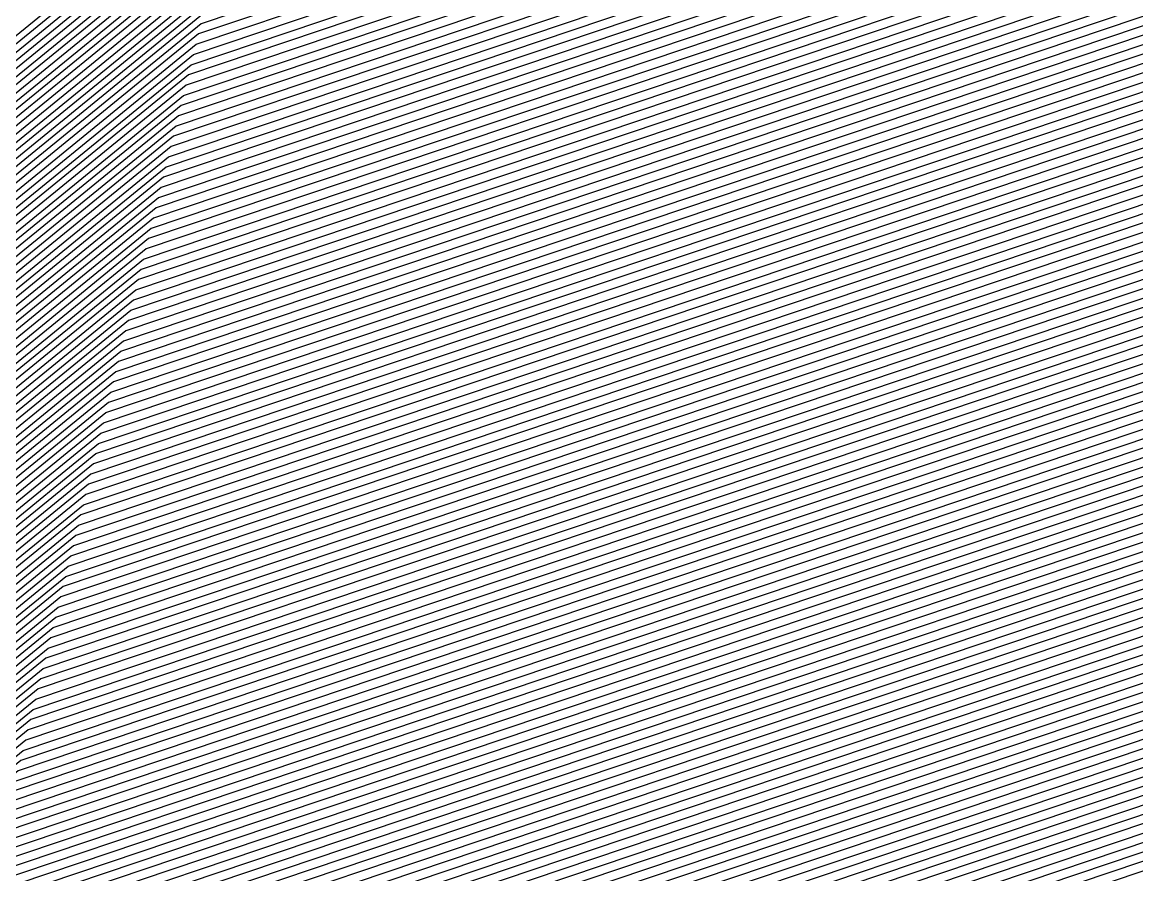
# Model space of a CAD drawing. Extents: x 7084 to 11035, y 13750 to 16729.
# Drawn here: x 9484.2 to 9571.8, y 14683.7 to 14750.7 of the extents above; entities that cross this region are included whole.
import ezdxf

# ---------------------------------------------------------------- set-up
doc = ezdxf.new("R2010")
doc.units = 0
doc.layers.add('Default', color=7, linetype='Continuous')

msp = doc.modelspace()

# ---------------------------------------------------------------- linework, layer by layer
at = {"layer": 'Default'}
for points in [[(9676.938, 14735.529), (9478.151, 14668.57), (9470.356, 14662.21), (9460.099, 14659.543), (9194.352, 14663.728), (9189.429, 14663.933), (9181.633, 14667.216), (9173.632, 14667.421), (9163.99, 14661.882), (8952.649, 14697.454), (8943.212, 14696.839), (8784.182, 14701.024), (8774.335, 14707.588), (8644.601, 14707.588), (8639.883, 14714.358), (8589.663, 14879.665), (8587.201, 14887.05), (8576.739, 14939.363), (8576.739, 14944.081), (8562.091, 15082.186), (8564.348, 15087.314), (8572.718, 15191.939), (8575.385, 15197.478)], [(9672.86, 14739.321), (9479.53, 14674.199), (9469.552, 14666.059), (9456.422, 14662.645), (9197.971, 14666.715), (9191.669, 14666.978), (9181.69, 14671.179), (9171.449, 14671.442), (9159.108, 14664.352), (8953.568, 14698.948), (8941.489, 14698.16), (8786.825, 14702.23), (8774.221, 14710.633), (8648.047, 14710.633), (8642.008, 14719.298), (8593.167, 14880.067), (8590.016, 14889.52), (8579.84, 14940.397), (8579.84, 14946.436), (8565.595, 15080.75), (8568.483, 15087.314), (8576.624, 15189.067), (8580.037, 15196.157)], [(8583.361, 15195.213), (8579.414, 15187.015), (8571.438, 15087.314), (8568.098, 15079.724), (8582.056, 14948.118), (8582.056, 14941.135), (8592.026, 14891.285), (8595.669, 14880.355), (8643.526, 14722.827), (8650.509, 14712.807), (8774.138, 14712.807), (8788.712, 14703.092), (8940.258, 14699.104), (8954.224, 14700.015), (9155.62, 14666.116), (9169.89, 14674.314), (9181.731, 14674.01), (9193.269, 14669.152), (9200.556, 14668.849), (9453.796, 14664.861), (9468.977, 14668.808), (9480.515, 14678.22), (9669.947, 14742.028)], [(9642.564, 14767.483), (9489.771, 14716.016), (9463.578, 14694.648), (9429.113, 14685.687), (9224.853, 14688.904), (9208.31, 14689.593), (9182.117, 14700.622), (9155.235, 14701.311), (9122.838, 14682.7), (8960.395, 14710.042), (8928.688, 14707.974), (8806.453, 14711.191), (8773.367, 14733.248), (8673.65, 14733.248), (8657.796, 14755.995), (8619.196, 14883.054), (8610.924, 14907.869), (8602.882, 14948.077), (8602.882, 14963.931), (8591.624, 15070.082), (8599.206, 15087.314), (8605.64, 15167.732), (8614.6, 15186.342)], [(8615.265, 15186.154), (8606.198, 15167.321), (8599.797, 15087.314), (8592.125, 15069.877), (8603.325, 14964.267), (8603.325, 14948.225), (8611.326, 14908.222), (8619.696, 14883.112), (8658.1, 14756.7), (8674.142, 14733.683), (8773.351, 14733.683), (8806.831, 14711.363), (8928.441, 14708.163), (8960.526, 14710.255), (9122.141, 14683.053), (9154.923, 14701.885), (9182.125, 14701.188), (9208.63, 14690.028), (9225.37, 14689.33), (9428.588, 14686.13), (9463.463, 14695.198), (9489.968, 14716.82), (9641.981, 14768.025)], [(9672.277, 14739.862), (9479.727, 14675.003), (9469.437, 14666.608), (9455.897, 14663.088), (9198.488, 14667.142), (9191.989, 14667.413), (9181.699, 14671.745), (9171.138, 14672.016), (9158.41, 14664.705), (8953.699, 14699.161), (8941.243, 14698.349), (8787.202, 14702.402), (8774.204, 14711.068), (8648.54, 14711.068), (8642.311, 14720.004), (8593.667, 14880.125), (8590.418, 14889.873), (8580.283, 14940.544), (8580.283, 14946.773), (8566.096, 15080.544), (8569.074, 15087.314)], [(9671.695, 14740.404), (9479.924, 14675.807), (9469.322, 14667.158), (9455.372, 14663.531), (9199.005, 14667.569), (9192.309, 14667.848), (9181.707, 14672.312), (9170.826, 14672.591), (9157.713, 14665.058), (8953.83, 14699.374), (8940.996, 14698.537), (8787.58, 14702.575), (8774.188, 14711.503), (8649.032, 14711.503), (8642.615, 14720.71), (8594.168, 14880.182), (8590.82, 14890.226), (8580.727, 14940.692), (8580.727, 14947.109), (8566.596, 15080.339), (8569.665, 15087.314)], [(9630.329, 14778.856), (9493.907, 14732.904), (9461.165, 14706.193), (9418.085, 14694.992), (9235.71, 14697.865), (9215.031, 14698.726), (9182.289, 14712.512), (9148.686, 14713.374), (9108.191, 14690.11), (8963.152, 14714.522), (8923.518, 14711.938), (8814.38, 14714.81), (8773.022, 14742.381), (8683.989, 14742.381), (8664.172, 14770.815), (8629.707, 14884.26), (8619.368, 14915.279), (8612.188, 14951.179), (8612.188, 14970.996), (8602.136, 15065.774), (8611.613, 15087.314)], [(9629.746, 14779.398), (9494.104, 14733.708), (9461.05, 14706.743), (9417.559, 14695.436), (9236.226, 14698.291), (9215.351, 14699.161), (9182.298, 14713.078), (9148.375, 14713.948), (9107.493, 14690.463), (8963.283, 14714.736), (8923.272, 14712.126), (8814.757, 14714.982), (8773.006, 14742.816), (8684.481, 14742.816), (8664.475, 14771.52), (8630.208, 14884.318), (8619.77, 14915.631), (8612.631, 14951.327), (8612.631, 14971.333), (8602.636, 15065.569), (8612.204, 15087.314)], [(9624.503, 14784.272), (9495.876, 14740.945), (9460.016, 14711.691), (9412.833, 14699.424), (9240.879, 14702.132), (9218.231, 14703.075), (9182.371, 14718.174), (9145.568, 14719.118), (9101.216, 14693.639), (8964.465, 14716.656), (8921.056, 14713.825), (8818.155, 14716.533), (8772.858, 14746.73), (8688.913, 14746.73), (8667.208, 14777.872), (8634.713, 14884.835), (8623.389, 14918.807), (8616.619, 14952.656), (8616.619, 14974.361), (8607.141, 15063.722), (8617.522, 15087.314)], [(9623.92, 14784.814), (9496.073, 14741.749), (9459.902, 14712.241), (9412.308, 14699.867), (9241.396, 14702.558), (9218.551, 14703.51), (9182.38, 14718.74), (9145.256, 14719.692), (9100.518, 14693.991), (8964.596, 14716.869), (8920.81, 14714.014), (8818.532, 14716.705), (8772.842, 14747.165), (8689.405, 14747.165), (8667.512, 14778.577), (8635.213, 14884.892), (8623.791, 14919.16), (8617.062, 14952.804), (8617.062, 14974.697), (8607.642, 15063.517), (8618.112, 15087.314)], [(9611.103, 14796.729), (9500.406, 14759.441), (9457.374, 14724.337), (9400.754, 14709.615), (9252.769, 14711.946), (9225.592, 14713.078), (9182.56, 14731.197), (9138.396, 14732.329), (9085.173, 14701.754), (8967.485, 14721.563), (8915.394, 14718.166), (8826.836, 14720.496), (8772.481, 14756.733), (8700.237, 14756.733), (8674.191, 14794.103), (8646.226, 14886.156), (8632.637, 14926.923), (8626.811, 14956.053), (8626.811, 14982.099), (8618.654, 15059.004), (8631.111, 15087.314)], [(9668.782, 14743.112), (9480.909, 14679.828), (9468.747, 14669.907), (9452.746, 14665.747), (9201.59, 14669.702), (9193.909, 14670.022), (9181.748, 14675.143), (9169.267, 14675.463), (9154.225, 14666.822), (8954.487, 14700.441), (8939.765, 14699.481), (8789.467, 14703.436), (8774.106, 14713.677), (8651.494, 14713.677), (8644.133, 14724.238), (8596.671, 14880.469), (8592.83, 14891.99), (8582.942, 14941.431), (8582.942, 14948.791), (8569.099, 15079.314)], [(9647.225, 14763.15), (9488.195, 14709.582), (9464.497, 14690.25), (9433.315, 14682.142), (9220.717, 14685.49), (9205.75, 14686.114), (9182.051, 14696.092), (9157.729, 14696.716), (9128.418, 14679.877), (8959.345, 14708.335), (8930.657, 14706.464), (8803.433, 14709.812), (8773.498, 14729.769), (8669.711, 14729.769), (8655.367, 14750.349), (8615.191, 14882.595), (8607.707, 14905.046), (8599.337, 14946.896), (8599.337, 14961.24), (8587.62, 15071.723)], [(9623.338, 14785.355), (9496.27, 14742.554), (9459.787, 14712.791), (9411.782, 14700.31), (9241.913, 14702.985), (9218.871, 14703.945), (9182.388, 14719.306), (9144.945, 14720.267), (9099.821, 14694.344), (8964.728, 14717.083), (8920.564, 14714.202), (8818.91, 14716.877), (8772.826, 14747.6), (8689.897, 14747.6), (8667.815, 14779.283), (8635.714, 14884.95), (8624.193, 14919.513), (8617.505, 14952.952), (8617.505, 14975.034), (8608.142, 15063.312)], [(9613.433, 14794.562), (9499.618, 14756.225), (9457.834, 14722.137), (9402.854, 14707.843), (9250.702, 14710.239), (9224.312, 14711.339), (9182.527, 14728.932), (9139.644, 14730.031), (9087.963, 14700.343), (8966.96, 14720.71), (8916.379, 14717.411), (8825.327, 14719.807), (8772.547, 14754.994), (8698.267, 14754.994), (8672.977, 14791.28), (8644.223, 14885.926), (8631.028, 14925.511), (8625.038, 14955.463), (8625.038, 14980.753), (8616.652, 15059.825)], [(9618.094, 14790.23), (9498.042, 14749.791), (9458.753, 14717.739), (9407.056, 14704.298), (9246.566, 14706.825), (9221.751, 14707.859), (9182.462, 14724.402), (9142.138, 14725.436), (9093.543, 14697.52), (8965.909, 14719.003), (8918.348, 14715.901), (8822.307, 14718.428), (8772.678, 14751.514), (8694.328, 14751.514), (8670.548, 14785.634), (8640.219, 14885.467), (8627.812, 14922.688), (8621.493, 14954.281), (8621.493, 14978.062)], [(9616.929, 14791.313), (9498.436, 14751.4), (9458.523, 14718.839), (9406.006, 14705.184), (9247.6, 14707.679), (9222.391, 14708.729), (9182.478, 14725.535), (9141.515, 14726.585), (9092.148, 14698.226), (8966.172, 14719.43), (8917.856, 14716.278), (8823.062, 14718.773), (8772.645, 14752.384), (8695.313, 14752.384), (8671.155, 14787.046), (8641.22, 14885.582), (8628.616, 14923.394), (8622.379, 14954.576), (8622.379, 14978.734)], [(9621.007, 14787.522), (9497.058, 14745.77), (9459.327, 14714.99), (9409.682, 14702.082), (9243.981, 14704.692), (9220.151, 14705.685), (9182.421, 14721.571), (9143.697, 14722.564), (9097.031, 14695.756), (8965.253, 14717.936), (8919.579, 14714.957), (8820.419, 14717.567), (8772.76, 14749.34), (8691.867, 14749.34), (8669.03, 14782.106), (8637.716, 14885.18), (8625.801, 14920.924), (8619.278, 14953.542), (8619.278, 14976.379)], [(9633.242, 14776.148), (9492.922, 14728.883), (9461.74, 14703.445), (9420.71, 14692.777), (9233.125, 14695.731), (9213.431, 14696.552), (9182.248, 14709.681), (9150.246, 14710.502), (9111.678, 14688.346), (8962.496, 14713.456), (8924.749, 14710.994), (8812.493, 14713.948), (8773.105, 14740.207), (8681.527, 14740.207), (8662.654, 14767.286), (8627.205, 14883.973), (8617.357, 14913.514), (8609.972, 14950.441), (8609.972, 14969.314)], [(8621.05, 14954.133), (8627.41, 14922.336), (8639.718, 14885.409), (8670.244, 14784.929), (8693.836, 14751.079), (8772.694, 14751.079), (8821.929, 14718.256), (8918.594, 14715.712), (8965.778, 14718.79), (9094.241, 14697.167), (9142.45, 14724.862), (9182.454, 14723.836), (9221.431, 14707.424), (9246.049, 14706.399), (9407.581, 14703.855), (9458.868, 14717.189), (9497.845, 14748.987), (9618.677, 14789.688)], [(8598.894, 14946.748), (8607.305, 14904.693), (8614.691, 14882.537), (8655.063, 14749.643), (8669.218, 14729.334), (8773.515, 14729.334), (8803.056, 14709.64), (8930.903, 14706.276), (8959.213, 14708.122), (9129.115, 14679.524), (9158.041, 14696.141), (9182.043, 14695.526), (9205.43, 14685.679), (9220.2, 14685.063), (9433.84, 14681.699), (9464.612, 14689.7), (9487.998, 14708.778), (9647.807, 14762.609)], [(9678.686, 14733.905), (9477.561, 14666.157), (9470.7, 14660.561), (9461.674, 14658.214), (9192.801, 14662.448), (9188.468, 14662.629), (9181.608, 14665.517), (9174.568, 14665.698), (9166.083, 14660.823), (8952.255, 14696.814), (8943.95, 14696.273), (8783.05, 14700.507), (8774.385, 14706.284), (8643.124, 14706.284), (8638.972, 14712.241), (8588.161, 14879.493), (8585.995, 14885.992), (8575.409, 14938.92), (8575.409, 14943.072)], [(9664.703, 14746.903), (9482.287, 14685.457), (9467.943, 14673.756), (9449.07, 14668.849), (9205.208, 14672.689), (9196.149, 14673.066), (9181.805, 14679.106), (9167.084, 14679.483), (9149.343, 14669.292), (8955.406, 14701.935), (8938.042, 14700.802), (8792.109, 14704.643), (8773.991, 14716.722), (8654.94, 14716.722), (8646.258, 14729.178), (8600.174, 14880.871), (8595.645, 14894.46), (8586.044, 14942.465)], [(9679.269, 14733.363), (9477.364, 14665.353), (9470.815, 14660.011), (9462.199, 14657.771), (9192.284, 14662.021), (9188.148, 14662.194), (9181.6, 14664.951), (9174.88, 14665.123), (9166.78, 14660.47), (8952.123, 14696.601), (8944.197, 14696.084), (8782.673, 14700.334), (8774.401, 14705.849), (8642.631, 14705.849), (8638.668, 14711.535), (8587.66, 14879.435), (8585.593, 14885.639), (8574.966, 14938.772)], [(9631.494, 14777.773), (9493.513, 14731.295), (9461.395, 14705.094), (9419.135, 14694.106), (9234.676, 14697.011), (9214.391, 14697.856), (9182.273, 14711.38), (9149.31, 14712.225), (9109.586, 14689.404), (8962.89, 14714.096), (8924.01, 14711.56), (8813.625, 14714.465), (8773.055, 14741.511), (8683.004, 14741.511), (8663.565, 14769.403), (8628.706, 14884.146)], [(9608.19, 14799.437), (9501.39, 14763.462), (9456.8, 14727.086), (9398.128, 14711.831), (9255.354, 14714.079), (9227.192, 14715.253), (9182.601, 14734.028), (9136.837, 14735.201), (9081.686, 14703.518), (8968.141, 14722.63), (8914.163, 14719.11), (8828.724, 14721.358)], [(9607.607, 14799.978), (9501.587, 14764.266), (9456.685, 14727.635), (9397.603, 14712.274), (9255.871, 14714.506), (9227.512, 14715.688), (9182.609, 14734.594)], [(8772.432, 14758.038), (8827.969, 14721.013), (8914.656, 14718.732), (8967.879, 14722.203), (9083.081, 14702.813), (9137.461, 14734.052), (9182.585, 14732.895), (9226.552, 14714.383), (9254.32, 14713.226), (9399.178, 14710.945), (9457.03, 14725.986), (9500.996, 14761.854), (9609.355, 14798.353)], [(9082.383, 14703.166), (9137.149, 14734.627), (9182.593, 14733.462), (9226.872, 14714.818), (9254.837, 14713.653), (9398.653, 14711.388), (9456.915, 14726.536), (9501.193, 14762.658), (9608.772, 14798.895)], [(9609.937, 14797.812), (9500.8, 14761.05), (9457.144, 14725.436), (9399.703, 14710.502), (9253.803, 14712.799), (9226.232, 14713.948), (9182.577, 14732.329), (9137.773, 14733.478), (9083.778, 14702.46), (8967.747, 14721.99), (8914.902, 14718.543), (8827.591, 14720.841), (8772.448, 14757.603)], [(9253.286, 14712.372), (9400.229, 14710.058), (9457.259, 14724.886), (9500.603, 14760.245), (9610.52, 14797.27)], [(9611.685, 14796.187), (9500.209, 14758.637), (9457.489, 14723.787), (9401.279, 14709.172), (9252.252, 14711.519), (9225.272, 14712.643), (9182.552, 14730.631), (9138.708, 14731.755), (9085.871, 14701.401), (8967.354, 14721.35), (8915.64, 14717.977), (8826.459, 14720.324), (8772.497, 14756.298)], [(8772.514, 14755.864), (8826.082, 14720.152), (8915.886, 14717.788), (8967.222, 14721.136), (9086.568, 14701.048), (9139.02, 14731.18), (9182.544, 14730.064), (9224.952, 14712.208), (9251.736, 14711.092), (9401.804, 14708.729), (9457.604, 14723.237), (9500.012, 14757.833), (9612.268, 14795.646)], [(9612.85, 14795.104), (9499.815, 14757.029), (9457.719, 14722.687), (9402.329, 14708.286), (9251.219, 14710.666), (9224.632, 14711.773), (9182.536, 14729.498), (9139.332, 14730.606), (9087.266, 14700.696), (8967.091, 14720.923), (8916.133, 14717.6), (8825.704, 14719.979), (8772.53, 14755.429)], [(9614.016, 14794.021), (9499.421, 14755.42), (9457.949, 14721.588), (9403.38, 14707.4), (9250.185, 14709.812), (9223.992, 14710.904), (9182.519, 14728.366), (9139.955, 14729.457), (9088.661, 14699.99), (8966.828, 14720.496), (8916.625, 14717.222), (8824.949, 14719.635), (8772.563, 14754.559)], [(9249.668, 14709.386), (9403.905, 14706.957), (9458.063, 14721.038), (9499.224, 14754.616), (9614.598, 14793.479)], [(9615.764, 14792.396), (9498.83, 14753.008), (9458.293, 14719.938), (9404.955, 14706.07), (9248.634, 14708.532), (9223.031, 14709.599), (9182.495, 14726.667), (9140.891, 14727.734), (9090.753, 14698.931), (8966.434, 14719.856), (8917.363, 14716.656), (8823.817, 14719.118), (8772.612, 14753.254)], [(9249.151, 14708.959), (9404.43, 14706.514), (9458.178, 14720.488), (9499.027, 14753.812), (9615.181, 14792.938)], [(8772.629, 14752.819), (8823.439, 14718.945), (8917.61, 14716.467), (8966.303, 14719.643), (9091.451, 14698.578), (9141.203, 14727.159), (9182.486, 14726.101), (9222.711, 14709.164), (9248.117, 14708.105), (9405.48, 14705.627), (9458.408, 14719.388), (9498.633, 14752.204), (9616.346, 14791.854)], [(9617.511, 14790.771), (9498.239, 14750.595), (9458.638, 14718.289), (9406.531, 14704.741), (9247.083, 14707.252), (9222.071, 14708.294), (9182.47, 14724.968), (9141.826, 14726.011), (9092.846, 14697.873), (8966.041, 14719.216), (8918.102, 14716.09), (8822.684, 14718.601), (8772.661, 14751.949)], [(8772.711, 14750.645), (8821.552, 14718.084), (8918.841, 14715.524), (8965.647, 14718.576), (9094.938, 14696.814), (9142.762, 14724.287), (9182.445, 14723.27), (9221.111, 14706.989), (9245.532, 14705.972), (9408.106, 14703.412), (9458.983, 14716.64), (9497.649, 14748.183), (9619.259, 14789.146)], [(9620.424, 14788.063), (9497.255, 14746.574), (9459.212, 14715.54), (9409.157, 14702.525), (9244.498, 14705.119), (9220.471, 14706.12), (9182.429, 14722.137), (9143.385, 14723.139), (9096.333, 14696.109), (8965.384, 14718.149), (8919.333, 14715.146), (8820.797, 14717.739), (8772.744, 14749.775)], [(8821.174, 14717.911), (8919.087, 14715.335), (8965.515, 14718.363), (9095.636, 14696.461), (9143.074, 14723.713), (9182.437, 14722.704), (9220.791, 14706.555), (9245.015, 14705.545), (9408.631, 14702.969), (9459.097, 14716.09), (9497.452, 14747.379), (9619.842, 14788.605)], [(8772.776, 14748.905), (8820.042, 14717.394), (8919.825, 14714.769), (8965.122, 14717.723), (9097.728, 14695.403), (9144.009, 14721.99), (9182.412, 14721.005), (9219.831, 14705.25), (9243.464, 14704.265), (9410.207, 14701.639), (9459.442, 14714.44), (9496.861, 14744.966), (9621.59, 14786.98)], [(9622.172, 14786.439), (9496.664, 14744.162), (9459.557, 14713.891), (9410.732, 14701.196), (9242.947, 14703.838), (9219.511, 14704.815), (9182.404, 14720.439), (9144.321, 14721.415), (9098.426, 14695.05), (8964.99, 14717.509), (8920.071, 14714.58), (8819.665, 14717.222), (8772.793, 14748.47)], [(9622.755, 14785.897), (9496.467, 14743.358), (9459.672, 14713.341), (9411.257, 14700.753), (9242.43, 14703.412), (9219.191, 14704.38), (9182.396, 14719.873), (9144.633, 14720.841), (9099.123, 14694.697), (8964.859, 14717.296), (8920.318, 14714.391), (8819.287, 14717.05), (8772.809, 14748.035)], [(8772.875, 14746.295), (8817.777, 14716.361), (8921.302, 14713.636), (8964.334, 14716.443), (9101.913, 14693.286), (9145.88, 14718.543), (9182.363, 14717.608), (9217.911, 14702.64), (9240.362, 14701.705), (9413.358, 14698.981), (9460.131, 14711.142), (9495.679, 14740.141), (9625.085, 14783.731)], [(9626.251, 14782.647), (9495.285, 14738.533), (9460.361, 14710.042), (9414.408, 14698.094), (9239.328, 14700.851), (9217.271, 14701.771), (9182.347, 14716.475), (9146.504, 14717.394), (9103.308, 14692.58), (8964.071, 14716.016), (8921.795, 14713.259), (8817.022, 14716.016), (8772.908, 14745.426)], [(9625.668, 14783.189), (9495.482, 14739.337), (9460.246, 14710.592), (9413.883, 14698.537), (9239.845, 14701.278), (9217.591, 14702.205), (9182.355, 14717.042), (9146.192, 14717.969), (9102.611, 14692.933), (8964.202, 14716.229), (8921.548, 14713.447), (8817.4, 14716.188)], [(9626.833, 14782.106), (9495.088, 14737.729), (9460.476, 14709.492), (9414.934, 14697.651), (9238.811, 14700.425), (9216.951, 14701.336)], [(9627.998, 14781.023), (9494.694, 14736.12), (9460.706, 14708.393), (9415.984, 14696.765), (9237.777, 14699.571), (9216.311, 14700.466), (9182.322, 14714.777), (9147.439, 14715.671), (9105.401, 14691.521), (8963.677, 14715.376), (8922.533, 14712.693), (8815.89, 14715.499), (8772.957, 14744.121)], [(9627.416, 14781.564), (9494.891, 14736.924), (9460.591, 14708.942), (9415.459, 14697.208), (9238.294, 14699.998), (9216.631, 14700.901), (9182.33, 14715.343)], [(9628.581, 14780.481), (9494.497, 14735.316), (9460.821, 14707.843), (9416.509, 14696.322), (9237.26, 14699.145), (9215.991, 14700.031), (9182.314, 14714.211), (9147.751, 14715.097), (9106.098, 14691.169), (8963.546, 14715.163), (8922.779, 14712.504), (8815.512, 14715.327), (8772.973, 14743.686)], [(9629.164, 14779.94), (9494.301, 14734.512), (9460.936, 14707.293), (9417.034, 14695.879), (9236.743, 14698.718), (9215.671, 14699.596), (9182.306, 14713.644), (9148.063, 14714.522), (9106.796, 14690.816), (8963.415, 14714.949), (8923.025, 14712.315), (8815.135, 14715.154), (8772.99, 14743.251)], [(8773.039, 14741.946), (8814.003, 14714.637), (8923.764, 14711.749), (8963.021, 14714.309), (9108.888, 14689.757), (9148.998, 14712.799), (9182.281, 14711.946), (9214.711, 14698.291), (9235.193, 14697.438), (9418.61, 14694.549), (9461.28, 14705.644), (9493.71, 14732.099), (9630.912, 14778.315)], [(9632.077, 14777.232), (9493.316, 14730.491), (9461.51, 14704.544), (9419.66, 14693.663), (9234.159, 14696.584), (9214.071, 14697.421), (9182.265, 14710.813), (9149.622, 14711.65), (9110.283, 14689.051), (8962.758, 14713.882), (8924.256, 14711.371), (8813.248, 14714.293), (8773.072, 14741.077)], [(8773.088, 14740.642), (8812.87, 14714.12), (8924.503, 14711.183), (8962.627, 14713.669), (9110.981, 14688.699), (9149.934, 14711.076), (9182.257, 14710.247), (9213.751, 14696.987), (9233.642, 14696.158), (9420.185, 14693.22), (9461.625, 14703.994), (9493.119, 14729.687), (9632.659, 14776.69)], [(8773.121, 14739.772), (8812.115, 14713.776), (8924.995, 14710.805), (8962.364, 14713.242), (9112.376, 14687.993), (9150.557, 14709.927), (9182.24, 14709.115), (9213.111, 14696.117), (9232.608, 14695.304), (9421.236, 14692.334), (9461.855, 14702.895), (9492.725, 14728.078), (9633.825, 14775.607)], [(9634.407, 14775.065), (9492.528, 14727.274), (9461.969, 14702.345), (9421.761, 14691.891), (9232.091, 14694.878), (9212.791, 14695.682), (9182.232, 14708.549), (9150.869, 14709.353), (9113.073, 14687.64), (8962.233, 14713.029), (8925.241, 14710.616), (8811.738, 14713.603), (8773.137, 14739.337)], [(9634.99, 14774.524), (9492.331, 14726.47), (9462.084, 14701.795), (9422.286, 14691.448), (9231.574, 14694.451), (9212.471, 14695.247), (9182.224, 14707.982), (9151.181, 14708.778), (9113.771, 14687.287), (8962.102, 14712.816), (8925.487, 14710.428), (8811.36, 14713.431), (8773.154, 14738.902)], [(9635.572, 14773.982), (9492.134, 14725.666), (9462.199, 14701.245), (9422.811, 14691.004), (9231.057, 14694.024), (9212.151, 14694.812), (9182.216, 14707.416), (9151.493, 14708.204), (9114.468, 14686.934), (8961.97, 14712.602), (8925.733, 14710.239), (8810.983, 14713.259), (8773.17, 14738.467)], [(8679.065, 14738.032), (8773.187, 14738.032), (8810.605, 14713.086), (8925.98, 14710.05), (8961.839, 14712.389), (9115.166, 14686.582), (9151.805, 14707.63), (9182.207, 14706.85), (9211.83, 14694.377), (9230.54, 14693.598), (9423.336, 14690.561), (9462.314, 14700.696), (9491.937, 14724.862), (9636.155, 14773.44)], [(9636.738, 14772.899), (9491.74, 14724.058), (9462.429, 14700.146), (9423.861, 14690.118), (9230.023, 14693.171), (9211.51, 14693.942), (9182.199, 14706.284), (9152.116, 14707.055), (9115.863, 14686.229), (8961.708, 14712.176), (8926.226, 14709.862), (8810.228, 14712.914), (8773.203, 14737.597)], [(9637.32, 14772.357), (9491.543, 14723.253), (9462.544, 14699.596), (9424.387, 14689.675), (9229.506, 14692.744), (9211.19, 14693.507), (9182.191, 14705.718), (9152.428, 14706.481), (9116.561, 14685.876), (8961.577, 14711.962), (8926.472, 14709.673), (8809.85, 14712.742), (8773.219, 14737.162)], [(9637.903, 14771.816), (9491.346, 14722.449), (9462.659, 14699.046), (9424.912, 14689.232), (9228.989, 14692.317), (9210.87, 14693.072), (9182.183, 14705.151), (9152.74, 14705.906), (9117.258, 14685.523), (8961.445, 14711.749), (8926.718, 14709.484), (8809.473, 14712.569), (8773.236, 14736.727)], [(9117.956, 14685.17), (9153.052, 14705.332), (9182.175, 14704.585), (9210.55, 14692.637), (9228.472, 14691.891), (9425.437, 14688.789), (9462.774, 14698.496), (9491.149, 14721.645), (9638.486, 14771.274)], [(9639.068, 14770.733), (9490.953, 14720.841), (9462.889, 14697.947), (9425.962, 14688.346), (9227.955, 14691.464), (9210.23, 14692.203), (9182.166, 14704.019), (9153.364, 14704.757), (9118.653, 14684.817), (8961.183, 14711.322), (8927.21, 14709.107), (8808.718, 14712.225), (8773.269, 14735.858)], [(9119.351, 14684.464), (9153.676, 14704.183), (9182.158, 14703.453), (9209.91, 14691.768), (9227.438, 14691.037), (9426.487, 14687.903), (9463.003, 14697.397), (9490.756, 14720.037), (9639.651, 14770.191)], [(9120.048, 14684.112), (9153.987, 14703.609), (9182.15, 14702.887), (9209.59, 14691.333), (9226.921, 14690.611), (9427.013, 14687.46), (9463.118, 14696.847), (9490.559, 14719.233), (9640.233, 14769.649)], [(8773.334, 14734.118), (8807.208, 14711.535), (8928.195, 14708.352), (8960.658, 14710.469), (9121.443, 14683.406), (9154.611, 14702.46), (9182.133, 14701.754), (9208.95, 14690.463), (9225.887, 14689.757), (9428.063, 14686.573), (9463.348, 14695.747), (9490.165, 14717.624), (9641.399, 14768.566)], [(8960.789, 14710.682), (9120.746, 14683.759), (9154.299, 14703.034), (9182.142, 14702.32), (9209.27, 14690.898), (9226.404, 14690.184), (9427.538, 14687.016), (9463.233, 14696.297), (9490.362, 14718.428), (9640.816, 14769.108)], [(9643.146, 14766.941), (9489.574, 14715.212), (9463.693, 14694.098), (9429.638, 14685.244), (9224.336, 14688.477), (9207.99, 14689.158), (9182.109, 14700.056), (9155.547, 14700.737), (9123.536, 14682.347), (8960.264, 14709.829), (8928.934, 14707.785), (8806.076, 14711.018), (8773.384, 14732.813)], [(9643.729, 14766.4), (9489.377, 14714.408), (9463.808, 14693.548), (9430.164, 14684.801), (9223.819, 14688.05), (9207.67, 14688.723), (9182.101, 14699.489), (9155.858, 14700.162), (9124.233, 14681.994), (8960.132, 14709.615), (8929.18, 14707.597), (8805.698, 14710.846), (8773.4, 14732.378)], [(8773.433, 14731.509), (8804.943, 14710.502), (8929.672, 14707.219), (8959.87, 14709.189), (9125.628, 14681.289), (9156.482, 14699.013), (9182.084, 14698.357), (9207.03, 14687.853), (9222.785, 14687.197), (9431.214, 14683.915), (9464.037, 14692.449), (9488.983, 14712.799), (9644.894, 14765.317)], [(9644.312, 14765.858), (9489.18, 14713.603), (9463.922, 14692.998)], [(9645.477, 14764.775), (9488.786, 14711.995), (9464.152, 14691.899), (9431.739, 14683.471), (9222.268, 14686.77), (9206.71, 14687.418), (9182.076, 14697.791), (9156.794, 14698.439), (9126.325, 14680.936), (8959.738, 14708.975), (8929.918, 14707.031), (8804.566, 14710.329), (8773.449, 14731.074)], [(8959.607, 14708.762), (9127.023, 14680.583), (9157.106, 14697.865), (9182.068, 14697.225), (9206.39, 14686.984), (9221.751, 14686.344), (9432.264, 14683.028), (9464.267, 14691.349), (9488.589, 14711.191), (9646.06, 14764.234)], [(9646.642, 14763.692), (9488.392, 14710.387), (9464.382, 14690.799), (9432.789, 14682.585), (9221.234, 14685.917), (9206.07, 14686.549), (9182.06, 14696.658), (9157.417, 14697.29), (9127.72, 14680.23), (8959.476, 14708.549), (8930.411, 14706.653), (8803.811, 14709.985), (8773.482, 14730.204)], [(9219.683, 14684.637), (9434.365, 14681.256), (9464.727, 14689.15), (9487.801, 14707.974), (9648.39, 14762.067)], [(8773.548, 14728.464), (8802.301, 14709.295), (8931.395, 14705.898), (8958.951, 14707.695), (9130.51, 14678.819), (9158.665, 14694.993), (9182.027, 14694.393), (9204.79, 14684.809), (9219.167, 14684.21), (9434.89, 14680.813), (9464.842, 14688.6), (9487.605, 14707.17), (9648.973, 14761.526)], [(9649.555, 14760.984), (9487.408, 14706.366), (9464.956, 14688.05), (9435.415, 14680.37), (9218.65, 14683.783), (9204.47, 14684.374), (9182.019, 14693.827), (9158.977, 14694.418), (9131.208, 14678.466), (8958.819, 14707.482), (8931.642, 14705.709), (8801.923, 14709.123), (8773.564, 14728.029)], [(9650.138, 14760.442), (9487.211, 14705.562), (9465.071, 14687.501), (9435.941, 14679.927), (9218.133, 14683.357), (9204.15, 14683.939), (9182.01, 14693.261), (9159.288, 14693.844), (9131.905, 14678.113), (8958.688, 14707.269), (8931.888, 14705.521), (8801.546, 14708.951), (8773.58, 14727.594)], [(8773.597, 14727.159), (8801.169, 14708.778), (8932.134, 14705.332), (8958.557, 14707.055), (9132.603, 14677.76), (9159.6, 14693.269), (9182.002, 14692.695), (9203.83, 14683.504), (9217.616, 14682.93), (9436.466, 14679.483), (9465.186, 14686.951), (9487.014, 14704.757), (9650.72, 14759.901)], [(9203.51, 14683.069), (9217.099, 14682.503), (9436.991, 14679.04), (9465.301, 14686.401), (9486.817, 14703.953), (9651.303, 14759.359)], [(8773.63, 14726.29), (8800.414, 14708.434), (8932.626, 14704.954), (8958.294, 14706.628), (9133.998, 14677.055), (9160.224, 14692.12), (9181.986, 14691.562), (9203.19, 14682.634), (9216.582, 14682.076), (9437.516, 14678.597), (9465.416, 14685.851), (9486.62, 14703.149), (9651.886, 14758.818)], [(9652.468, 14758.276), (9486.423, 14702.345), (9465.531, 14685.301), (9438.041, 14678.154), (9216.065, 14681.65), (9202.87, 14682.2), (9181.978, 14690.996), (9160.536, 14691.546), (9134.695, 14676.702), (8958.163, 14706.415), (8932.873, 14704.766), (8800.036, 14708.261), (8773.646, 14725.855)], [(9653.634, 14757.193), (9486.029, 14700.737), (9465.761, 14684.202), (9439.092, 14677.268), (9215.031, 14680.796), (9202.23, 14681.33), (9181.961, 14689.864), (9161.159, 14690.397), (9136.09, 14675.996), (8957.9, 14705.988), (8933.365, 14704.388), (8799.281, 14707.917), (8773.679, 14724.985)], [(9135.393, 14676.349), (9160.848, 14690.972), (9181.969, 14690.43), (9202.55, 14681.765), (9215.548, 14681.223), (9438.566, 14677.711), (9465.646, 14684.752), (9486.226, 14701.541), (9653.051, 14757.734)], [(8773.695, 14724.55), (8798.904, 14707.744), (8933.611, 14704.199), (8957.769, 14705.775), (9136.788, 14675.643), (9161.471, 14689.823), (9181.953, 14689.298), (9201.91, 14680.895), (9214.514, 14680.37), (9439.617, 14676.825), (9465.875, 14683.652), (9485.832, 14699.932), (9654.216, 14756.651)], [(9654.799, 14756.11), (9485.635, 14699.128), (9465.99, 14683.102), (9440.142, 14676.382), (9213.997, 14679.943), (9201.59, 14680.46), (9181.945, 14688.731), (9161.783, 14689.248), (9137.485, 14675.29), (8957.638, 14705.562), (8933.857, 14704.011), (8798.526, 14707.572), (8773.712, 14724.115)], [(9655.381, 14755.568), (9485.438, 14698.324), (9466.105, 14682.552), (9440.667, 14675.938), (9213.48, 14679.516), (9201.27, 14680.025), (9181.937, 14688.165), (9162.095, 14688.674), (9138.183, 14674.937), (8957.507, 14705.348), (8934.103, 14703.822), (8798.149, 14707.4), (8773.728, 14723.68)], [(8773.745, 14723.245), (8797.771, 14707.227), (8934.35, 14703.633), (8957.375, 14705.135), (9138.88, 14674.585), (9162.407, 14688.1), (9181.928, 14687.599), (9200.95, 14679.59), (9212.963, 14679.09), (9441.192, 14675.495), (9466.22, 14682.003), (9485.241, 14697.52), (9655.964, 14755.027)], [(9657.129, 14753.943), (9484.847, 14695.912), (9466.45, 14680.903), (9442.243, 14674.609), (9211.929, 14678.236), (9200.309, 14678.72), (9181.912, 14686.467), (9163.03, 14686.951), (9140.275, 14673.879), (8957.113, 14704.708), (8934.842, 14703.256), (8797.016, 14706.883), (8773.777, 14722.375)], [(8934.596, 14703.445), (8957.244, 14704.922), (9139.578, 14674.232), (9162.718, 14687.525), (9181.92, 14687.033), (9200.629, 14679.155), (9212.446, 14678.663), (9441.717, 14675.052), (9466.335, 14681.453), (9485.044, 14696.716), (9656.547, 14754.485)], [(9657.712, 14753.402), (9484.65, 14695.107), (9466.565, 14680.353), (9442.768, 14674.166), (9211.412, 14677.809), (9199.989, 14678.285), (9181.904, 14685.9), (9163.342, 14686.376), (9140.973, 14673.526), (8956.981, 14704.495), (8935.088, 14703.067), (8796.639, 14706.71), (8773.794, 14721.941)], [(9658.294, 14752.86), (9484.454, 14694.303), (9466.68, 14679.803), (9443.293, 14673.723), (9210.895, 14677.383), (9199.669, 14677.85), (9181.896, 14685.334), (9163.654, 14685.802), (9141.67, 14673.173), (8956.85, 14704.282), (8935.334, 14702.878), (8796.261, 14706.538), (8773.81, 14721.506)], [(8773.827, 14721.071), (8795.884, 14706.366), (8935.58, 14702.69), (8956.719, 14704.068), (9142.368, 14672.82), (9163.966, 14685.228), (9181.887, 14684.768), (9199.349, 14677.416), (9210.378, 14676.956), (9443.818, 14673.28), (9466.794, 14679.254), (9484.257, 14693.499), (9658.877, 14752.319)], [(9660.042, 14751.235), (9483.863, 14691.891), (9467.024, 14678.154), (9444.868, 14672.394), (9209.344, 14676.103), (9198.709, 14676.546), (9181.871, 14683.636), (9164.589, 14684.079), (9143.763, 14672.115), (8956.456, 14703.642), (8936.073, 14702.312), (8795.129, 14706.021), (8773.859, 14720.201)], [(9659.46, 14751.777), (9484.06, 14692.695), (9466.909, 14678.704), (9444.343, 14672.837), (9209.861, 14676.529), (9199.029, 14676.981)], [(9661.208, 14750.152), (9483.469, 14690.282), (9467.254, 14677.054), (9445.919, 14671.507), (9208.31, 14675.249), (9198.069, 14675.676), (9181.854, 14682.503), (9165.213, 14682.93), (9145.158, 14671.409), (8956.194, 14703.215), (8936.565, 14701.935), (8794.374, 14705.676), (8773.892, 14719.331)], [(9660.625, 14750.694), (9483.666, 14691.086), (9467.139, 14677.604), (9445.394, 14671.95), (9208.827, 14675.676), (9198.389, 14676.111)], [(9661.79, 14749.611), (9483.272, 14689.478), (9467.369, 14676.505), (9446.444, 14671.064), (9207.793, 14674.823), (9197.749, 14675.241), (9181.846, 14681.937), (9165.525, 14682.355), (9145.855, 14671.056), (8956.062, 14703.001), (8936.811, 14701.746), (8793.997, 14705.504), (8773.909, 14718.896)], [(9662.373, 14749.069), (9483.075, 14688.674), (9467.484, 14675.955), (9446.969, 14670.621), (9207.276, 14674.396), (9197.429, 14674.806), (9181.838, 14681.371), (9165.837, 14681.781), (9146.553, 14670.703), (8955.931, 14702.788), (8937.058, 14701.557), (8793.619, 14705.332), (8773.925, 14718.461)], [(8955.8, 14702.575), (9147.25, 14670.35), (9166.148, 14681.207), (9181.83, 14680.805), (9197.109, 14674.371), (9206.759, 14673.969), (9447.494, 14670.178), (9467.599, 14675.405), (9482.878, 14687.87), (9662.955, 14748.528)], [(9663.538, 14747.986), (9482.681, 14687.066), (9467.714, 14674.855), (9448.02, 14669.735), (9206.242, 14673.542), (9196.789, 14673.936), (9181.822, 14680.238), (9166.46, 14680.632), (9147.948, 14669.997), (8955.668, 14702.361), (8937.55, 14701.18), (8792.864, 14704.987), (8773.958, 14717.591)], [(8773.974, 14717.156), (8792.487, 14704.815), (8937.796, 14700.991), (8955.537, 14702.148), (9148.645, 14669.645), (9166.772, 14680.058), (9181.813, 14679.672), (9196.469, 14673.501), (9205.725, 14673.116), (9448.545, 14669.292), (9467.828, 14674.306), (9482.484, 14686.261), (9664.121, 14747.444)], [(9665.868, 14745.82), (9481.893, 14683.849), (9468.173, 14672.656), (9450.12, 14667.962), (9204.174, 14671.836), (9195.509, 14672.197), (9181.789, 14677.974), (9167.708, 14678.335), (9150.738, 14668.586), (8955.143, 14701.508), (8938.535, 14700.425), (8791.354, 14704.298)], [(9150.04, 14668.939), (9167.396, 14678.909), (9181.797, 14678.54), (9195.829, 14672.632), (9204.691, 14672.262), (9449.595, 14668.406), (9468.058, 14673.206), (9482.09, 14684.653), (9665.286, 14746.361)], [(9666.451, 14745.278), (9481.696, 14683.045), (9468.288, 14672.106), (9450.645, 14667.519), (9203.657, 14671.409), (9195.189, 14671.762), (9181.781, 14677.407), (9168.019, 14677.76), (9151.435, 14668.233), (8955.012, 14701.295), (8938.781, 14700.236), (8790.977, 14704.126)], [(8954.881, 14701.081), (9152.133, 14667.88), (9168.331, 14677.186), (9181.772, 14676.841), (9194.869, 14671.327), (9203.14, 14670.982), (9451.171, 14667.076), (9468.403, 14671.557), (9481.499, 14682.241), (9667.034, 14744.736)], [(9152.83, 14667.528), (9168.643, 14676.611), (9181.764, 14676.275), (9194.549, 14670.892), (9202.624, 14670.555), (9451.696, 14666.633), (9468.518, 14671.007), (9481.302, 14681.436), (9667.616, 14744.195)], [(9668.199, 14743.653), (9481.106, 14680.632), (9468.633, 14670.457), (9452.221, 14666.19), (9202.107, 14670.129), (9194.229, 14670.457), (9181.756, 14675.709), (9168.955, 14676.037), (9153.528, 14667.175), (8954.618, 14700.655), (8939.519, 14699.67), (8789.844, 14703.609)], [(9669.364, 14742.57), (9480.712, 14679.024), (9468.862, 14669.357), (9453.271, 14665.304), (9201.073, 14669.275), (9193.589, 14669.587), (9181.74, 14674.576), (9169.579, 14674.888), (9154.923, 14666.469), (8954.355, 14700.228), (8940.012, 14699.292), (8789.09, 14703.264), (8774.122, 14713.242), (8651.001, 14713.242)], [(9670.529, 14741.487), (9480.318, 14677.416), (9469.092, 14668.258), (9454.322, 14664.417), (9200.039, 14668.422), (9192.949, 14668.717), (9181.723, 14673.444), (9170.202, 14673.739), (9156.318, 14665.763), (8954.093, 14699.801), (8940.504, 14698.915), (8788.335, 14702.919)], [(8787.957, 14702.747), (8940.75, 14698.726), (8953.962, 14699.588), (9157.015, 14665.41), (9170.514, 14673.165), (9181.715, 14672.878), (9192.629, 14668.282), (9199.522, 14667.995), (9454.847, 14663.974), (9469.207, 14667.708), (9480.121, 14676.611), (9671.112, 14740.945)], [(9673.442, 14738.779), (9479.333, 14673.395), (9469.667, 14665.509), (9456.947, 14662.202), (9197.454, 14666.288), (9191.349, 14666.543), (9181.682, 14670.613), (9171.761, 14670.867), (9159.805, 14663.999), (8953.436, 14698.734), (8941.735, 14697.971), (8786.447, 14702.058)], [(9674.025, 14738.237), (9479.136, 14672.591), (9469.781, 14664.959), (9457.473, 14661.759), (9196.937, 14665.862), (9191.029, 14666.108), (9181.674, 14670.047), (9172.073, 14670.293), (9160.503, 14663.646), (8953.305, 14698.521), (8941.981, 14697.783), (8786.07, 14701.885)], [(8785.692, 14701.713), (8942.227, 14697.594), (8953.174, 14698.308), (9161.2, 14663.293), (9172.385, 14669.718), (9181.666, 14669.481), (9190.709, 14665.673), (9196.42, 14665.435), (9457.998, 14661.316), (9469.896, 14664.409), (9478.939, 14671.786), (9674.608, 14737.696)], [(9161.898, 14662.94), (9172.697, 14669.144), (9181.658, 14668.914), (9190.389, 14665.238), (9195.903, 14665.008), (9458.523, 14660.873), (9470.011, 14663.859), (9478.742, 14670.982), (9675.19, 14737.154)], [(8784.937, 14701.368), (8942.72, 14697.216), (8952.911, 14697.881), (9162.595, 14662.588), (9173.009, 14668.57), (9181.649, 14668.348), (9190.069, 14664.803), (9195.386, 14664.582), (9459.048, 14660.429), (9470.126, 14663.31), (9478.545, 14670.178), (9675.773, 14736.613)], [(9676.356, 14736.071), (9478.348, 14669.374), (9470.241, 14662.76), (9459.573, 14659.986), (9194.869, 14664.155), (9189.749, 14664.368), (9181.641, 14667.782), (9173.32, 14667.995), (9163.293, 14662.235), (8952.78, 14697.668), (8942.966, 14697.028), (8784.56, 14701.196)], [(8783.427, 14700.679), (8943.704, 14696.461), (8952.386, 14697.028), (9165.385, 14661.176), (9174.256, 14666.272), (9181.617, 14666.083), (9188.788, 14663.064), (9193.318, 14662.875), (9461.149, 14658.657), (9470.586, 14661.111), (9477.758, 14666.961), (9678.103, 14734.446)], [(9677.521, 14734.988), (9477.954, 14667.765), (9470.471, 14661.66), (9460.624, 14659.1), (9193.835, 14663.302), (9189.108, 14663.498), (9181.625, 14666.649), (9173.944, 14666.846), (9164.688, 14661.529), (8952.517, 14697.241), (8943.458, 14696.65), (8783.805, 14700.851)], [(9167.478, 14660.118), (9175.191, 14664.549), (9181.592, 14664.385), (9187.828, 14661.759), (9191.767, 14661.595), (9462.724, 14657.328), (9470.93, 14659.461), (9477.167, 14664.549), (9679.851, 14732.822)], [(8781.918, 14699.99), (8944.689, 14695.706), (8951.861, 14696.174), (9168.175, 14659.765), (9175.503, 14663.974), (9181.584, 14663.818), (9187.508, 14661.324), (9191.25, 14661.168), (9463.25, 14656.885), (9471.045, 14658.911), (9476.97, 14663.745), (9680.434, 14732.28)], [(8781.163, 14699.645), (8945.181, 14695.329), (8951.598, 14695.747), (9169.57, 14659.059), (9176.127, 14662.826), (9181.567, 14662.686), (9186.868, 14660.454), (9190.216, 14660.315), (9464.3, 14655.998), (9471.275, 14657.812), (9476.576, 14662.136), (9681.599, 14731.197)], [(9681.016, 14731.738), (9476.773, 14662.94), (9471.16, 14658.362), (9463.775, 14656.441), (9190.733, 14660.741), (9187.188, 14660.889), (9181.576, 14663.252), (9175.815, 14663.4), (9168.873, 14659.412), (8951.73, 14695.961), (8944.935, 14695.518), (8781.54, 14699.818)], [(8780.408, 14699.301), (8945.674, 14694.952), (8951.336, 14695.321), (9170.965, 14658.353), (9176.75, 14661.677), (9181.551, 14661.554), (9186.228, 14659.584), (9189.182, 14659.461), (9465.35, 14655.112), (9471.505, 14656.712), (9476.182, 14660.528), (9682.764, 14730.114)], [(9682.182, 14730.655), (9476.379, 14661.332), (9471.39, 14657.262), (9464.825, 14655.555), (9189.699, 14659.888), (9186.548, 14660.019), (9181.559, 14662.12), (9176.439, 14662.251), (9170.268, 14658.706), (8951.467, 14695.534), (8945.427, 14695.14), (8780.785, 14699.473)], [(9188.665, 14659.034), (9465.875, 14654.669), (9471.62, 14656.162), (9475.985, 14659.724), (9683.347, 14729.572)], [(8638.693, 14702.37), (8774.532, 14702.37), (8779.653, 14698.956), (8946.166, 14694.574), (8951.073, 14694.894), (9172.36, 14657.648), (9177.374, 14660.528), (9181.534, 14660.421), (9185.588, 14658.714), (9188.148, 14658.608), (9466.401, 14654.226), (9471.734, 14655.613), (9475.788, 14658.92), (9683.93, 14729.03)], [(8779.275, 14698.784), (8946.412, 14694.385), (8950.942, 14694.681), (9173.058, 14657.295), (9177.686, 14659.954), (9181.526, 14659.855), (9185.268, 14658.28), (9187.631, 14658.181), (9466.926, 14653.783), (9471.849, 14655.063), (9475.591, 14658.115), (9684.512, 14728.489)], [(8778.52, 14698.439), (8946.905, 14694.008), (8950.679, 14694.254), (9174.453, 14656.589), (9178.31, 14658.805), (9181.51, 14658.723), (9184.628, 14657.41), (9186.597, 14657.328), (9467.976, 14652.896), (9472.079, 14653.963), (9475.197, 14656.507), (9685.677, 14727.406)], [(9685.095, 14727.947), (9475.394, 14657.311), (9471.964, 14654.513), (9467.451, 14653.34), (9187.114, 14657.754), (9184.948, 14657.845), (9181.518, 14659.289), (9177.998, 14659.379), (9173.755, 14656.942), (8950.811, 14694.467), (8946.658, 14694.197), (8778.898, 14698.611)], [(8950.548, 14694.041), (9175.15, 14656.236), (9178.621, 14658.23), (9181.502, 14658.156), (9184.308, 14656.975), (9186.081, 14656.901), (9468.501, 14652.453), (9472.194, 14653.413), (9475, 14655.703), (9686.26, 14726.864)], [(8777.388, 14697.922), (8947.643, 14693.442), (8950.285, 14693.614), (9176.545, 14655.531), (9179.245, 14657.081), (9181.485, 14657.024), (9183.668, 14656.105), (9185.047, 14656.048), (9469.552, 14651.567), (9472.424, 14652.314), (9474.606, 14654.095), (9687.425, 14725.781)], [(9686.843, 14726.322), (9474.803, 14654.899), (9472.309, 14652.864), (9469.027, 14652.01), (9185.564, 14656.474), (9183.988, 14656.54), (9181.493, 14657.59), (9178.933, 14657.656), (9175.848, 14655.883), (8950.417, 14693.827), (8947.397, 14693.63), (8777.765, 14698.094)], [(9688.008, 14725.239), (9474.41, 14653.29), (9472.539, 14651.764), (9470.077, 14651.124), (9184.53, 14655.621), (9183.348, 14655.67), (9181.477, 14656.458), (9179.557, 14656.507), (9177.243, 14655.178), (8950.154, 14693.401), (8947.889, 14693.253), (8777.011, 14697.75)], [(9689.173, 14724.156), (9474.016, 14651.682), (9472.768, 14650.664), (9471.127, 14650.238), (9183.496, 14654.767), (9182.708, 14654.8), (9181.461, 14655.325), (9180.181, 14655.358), (9178.638, 14654.472), (8949.891, 14692.974), (8948.382, 14692.875), (8776.256, 14697.405)], [(8950.023, 14693.187), (9177.94, 14654.825), (9179.869, 14655.933), (9181.469, 14655.892), (9183.028, 14655.235), (9184.013, 14655.194), (9470.602, 14650.681), (9472.653, 14651.214), (9474.213, 14652.486), (9688.59, 14724.698)], [(9179.335, 14654.119), (9180.492, 14654.784), (9181.452, 14654.759), (9182.388, 14654.365), (9182.979, 14654.341), (9471.652, 14649.795), (9472.883, 14650.115), (9473.819, 14650.878), (9689.756, 14723.615)]]:
    msp.add_lwpolyline(points, dxfattribs=at)

doc.saveas('drawing.dxf')
